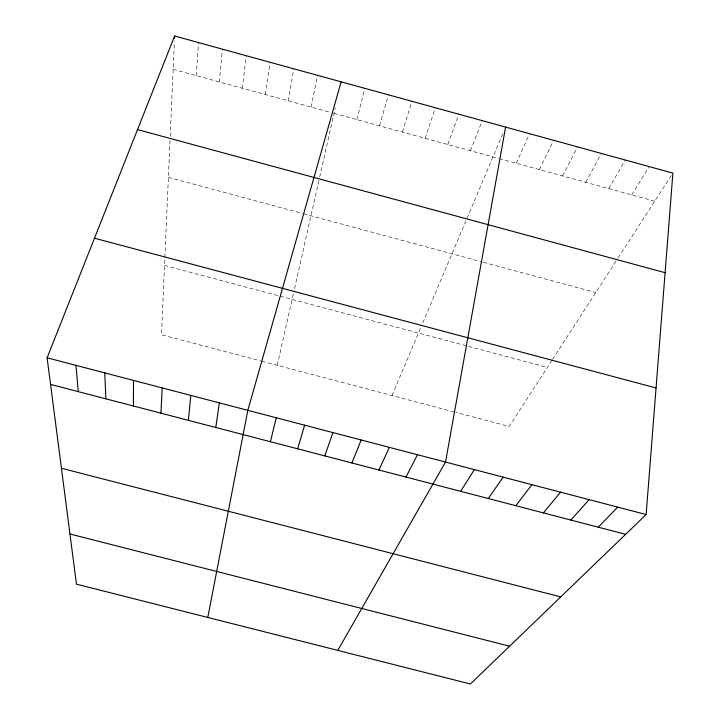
<?xml version="1.0" encoding="UTF-8"?>
<svg xmlns="http://www.w3.org/2000/svg" width="720" height="720" viewBox="0 0 720 720"><rect width="100%" height="100%" fill="white"/><g stroke="black" fill="none" stroke-linecap="round" stroke-linejoin="round"><path stroke-width="0.54" stroke-dasharray="3.6 2.7" d="M170.01 140.571L161.469 334.755L260.766 360.936M170.199 136.332L174.357 41.553M196.245 75.627L198.531 42.579M219.312 81.945L222.408 49.158M242.343 88.254L246.24 55.71M265.329 94.545L270.036 62.262M288.27 100.827L293.787 68.796M311.175 107.109L317.493 75.321M277.245 365.283L294.057 290.709M294.552 288.54L319.437 178.137M319.689 177.057L335.268 107.928M356.868 119.619L364.779 88.326M379.656 125.856L388.35 94.815M402.399 132.093L411.885 101.295M425.106 138.312L435.384 107.757M447.777 144.522L458.829 114.21M470.403 150.714L482.238 120.654M392.004 395.55L421.938 324.81M422.811 322.758L503.001 133.254M516.222 163.269L529.641 133.695M539.415 169.614L553.626 140.301M562.563 175.959L577.566 146.889M585.666 182.286L601.47 153.459M608.733 188.604L625.32 160.029M631.764 194.913L649.134 166.581M551.934 360.315L509.202 426.447L455.967 412.416M552.51 359.433L617.553 258.768M618.138 257.868L672.894 173.115M261.801 361.215L454.923 412.137M164.52 265.41L467.352 346.068M468.441 346.356L547.371 367.38M168.39 177.309L302.418 213.462M303.489 213.75L482.373 261.999M483.453 262.296L595.71 292.572M173.142 69.3L330.93 112.509M334.044 113.364L498.267 158.346M499.329 158.634L654.75 201.204"/><path stroke-width="1.08" d="M133.434 406.008L133.506 380.412M174.51 38.223L174.609 36L672.894 173.115L646.137 514.557L470.412 684L76.464 584.172L47.106 357.804L174.609 36M160.947 413.181L162.18 387.918M188.397 420.336L190.791 395.406M215.793 427.482L219.339 402.876M505.611 127.08L445.527 462.06L337.797 650.394M207.783 617.445L247.833 410.328L341.154 81.828M270.414 441.72L276.255 417.771M297.639 448.821L304.623 425.187M324.81 455.904L332.928 432.594M351.927 462.969L361.17 439.983M378.981 470.025L389.349 447.363M405.981 477.063L417.474 454.716M460.629 491.319L474.381 469.611M488.277 498.519L503.163 477.144M515.862 505.71L531.882 484.659M543.393 512.892L560.538 492.156M570.861 520.056L589.131 499.644M598.275 527.202L617.661 507.105M69.957 533.997L509.607 646.209M61.425 468.252L560.745 596.898M50.553 384.399L625.626 534.33M47.106 357.804L646.137 514.557M94.491 238.203L656.055 387.963M137.52 129.591L665.091 272.691M75.969 365.355L78.237 391.617M104.769 372.888L105.867 398.826"/></g></svg>
